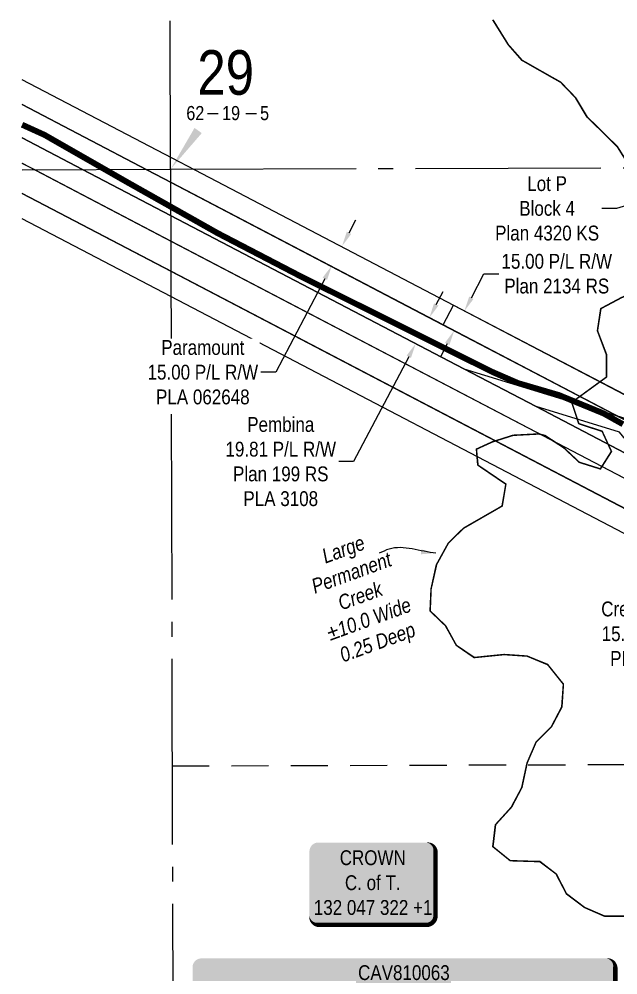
# Model space of a CAD drawing. Extents: x 511789 to 514158, y 6026275 to 6028354.
# Drawn here: x 511982 to 512386, y 6026646 to 6027290 of the extents above; entities that cross this region are included whole.
import ezdxf
from ezdxf.enums import TextEntityAlignment as Align

# ---------------------------------------------------------------- set-up
doc = ezdxf.new("R2010")
doc.units = 0
doc.header["$LTSCALE"] = 5
doc.header["$PDSIZE"] = 0.5
for name, pattern in [('foc-LSD', [8, 5, -3]), ('foc-QUARTERLINE', [33, 25, -3, 2, -3]), ('foc-TIELINE', [1.875, 1.25, -0.625])]:
    doc.linetypes.add(name, pattern=pattern)
doc.layers.get('Defpoints').update_dxf_attribs({"color": 9})
for name, color, linetype in [('10', 1, 'Continuous'), ('9', 3, 'Continuous'), ('AS-OWNER', 7, 'Continuous'), ('AS-ROADS', 254, 'Continuous'), ('AS-SURFACE IMPACT', 7, 'Continuous'), ('C-RW', 13, 'Continuous'), ('F-RW', 190, 'Continuous'), ('L-SECLBL', 7, 'Continuous'), ('L-SECQ', 8, 'foc-QUARTERLINE'), ('L-SECTION-LSD', 7, 'foc-LSD'), ('L-TITLEDB-T', 4, 'Continuous'), ('WATERCOURSE', 146, 'foc-TIELINE'), ('WETLAND-T', 146, 'Continuous')]:
    doc.layers.add(name, color=color, linetype=linetype)
doc.layers.add('C-RW-T', color=13, linetype='Continuous', lineweight=9)
doc.layers.add('F-RW-T', color=190, linetype='Continuous', lineweight=9)
doc.layers.add('pre_2020_watercourses_seg', color=7, linetype='Continuous', plot=False)
doc.styles.add('80', font='', dxfattribs={"height": 10})
doc.styles.add('80CG', font='', dxfattribs={"height": 10})
doc.styles.add('80L', font='', dxfattribs={"height": 10})
doc.styles.add('foc-LtypeFont', font='', dxfattribs={"height": 7.35})
doc.styles.add('SIMPLEX', font='')
doc.styles.get('80').set_extended_font_data('Arial Narrow')
doc.styles.get('80CG').set_extended_font_data('Arial Narrow')
doc.styles.get('80L').set_extended_font_data('Arial Narrow')
doc.styles.get('foc-LtypeFont').set_extended_font_data('Arial Narrow')
doc.styles.get('SIMPLEX').set_extended_font_data('Arial Narrow')
doc.linetypes.add('foc-TOPO-flowdirection-NOLINE', pattern='A,0,[">",foc-LtypeFont,S=0.3,R=0,X=0,Y=-0.945],-20,[">",foc-LtypeFont,S=0.3,R=0,X=0,Y=-0.945],0', length=20)
doc.dimstyles.new('Compass 5 000', dxfattribs={"dimscale": 5, "dimtxt": 9, "dimasz": 2, "dimexe": 0.2, "dimexo": 0.0625, "dimgap": 0.5, "dimtad": 0, "dimtih": 1, "dimtoh": 1, "dimzin": 0, "dimdsep": 46, "dimtxsty": '80CG', "dimcen": 0.1, "dimse1": 1, "dimse2": 1, "dimclrd": 256, "dimclrt": 256, "dimaunit": 1, "dimadec": 4, "dimazin": 0, "dimtfac": 0.06, "dimtofl": 0, "dimtmove": 0, "dimatfit": 1, "dimfxl": 0.2, "dimtolj": 1, "dimtzin": 0, "dimlwd": -1, "dimarcsym": 0})

# ---------------------------------------------------------------- blocks, each defined once
blk = doc.blocks.new('L-SECLBL')
at = {"layer": '9', "color": 7}
for p, q in [((-5.08, -27.83), (-12.29, -27.83)), ((20.7, -27.83), (13.5, -27.83))]:
    blk.add_line(p, q, dxfattribs=at)
at = {"layer": '10', "color": 2, "style": 'SIMPLEX'}
blk.add_attdef('SEC', text='', height=30, dxfattribs=at).set_placement((0, 0), align=Align.MIDDLE)
at = {"layer": '10', "color": 5, "style": '80L'}
blk.add_attdef('TWP', text='', height=9.5, dxfattribs=at).set_placement((-14.43, -27.37), align=Align.MIDDLE_RIGHT)
blk.add_attdef('RGE', text='', height=9.5, dxfattribs=at).set_placement((3.62, -27.37), align=Align.MIDDLE_CENTER)
blk.add_attdef('MER', text='', height=9.5, dxfattribs=at).set_placement((23.17, -27.37), align=Align.MIDDLE_LEFT)
blk = doc.blocks.new('*U29')
h = blk.add_hatch(color=255)
edge = h.paths.add_edge_path()
edge.add_line((-136.5, -96.5), (136.5, -96.5))
edge.add_arc((136.5, -90.5), 6, 270, 360)
edge.add_line((142.5, -90.5), (142.5, 89))
edge.add_arc((136.5, 89), 6, 0, 90)
edge.add_line((136.5, 95), (-136.5, 95))
edge.add_arc((-136.5, 89), 6, 90, 180)
edge.add_line((-142.5, 89), (-142.5, -90.5))
edge.add_arc((-136.5, -90.5), 6, 180, 270)
at = {"color": 44, "flags": 128}
blk.add_lwpolyline([(-136.5, -96.5, 3, 3, 0), (136.5, -96.5, 3, 3, 0.414214), (142.5, -90.5, 3, 3, 0), (142.5, 89, 3, 0, 0.414214), (136.5, 95, 0, 0, 0), (-136.5, 95, 0, 0, 0.414214), (-142.5, 89, 0, 0, 0), (-142.5, -90.5, 0, 3, 0.414214)], format="xyseb", close=True, dxfattribs=at)
at = {"color": 44, "style": '80'}
blk.add_attdef('ENTER_TEXT_001', (-35.99, -5), '', height=10, dxfattribs=at)
blk = doc.blocks.new('*D30')
at = {"layer": 'C-RW-T', "transparency": 16777216}
for p, q in [((512485.78, 6026921.61), (512490.43, 6026930.46)), ((512469.51, 6026890.69), (512461.85, 6026876.12)), ((512461.85, 6026876.12), (512451.85, 6026876.12))]:
    blk.add_line(p, q, dxfattribs=at)
for points in [[(512484.3, 6026922.39), (512487.25, 6026920.84), (512481.12, 6026912.76)], [(512468.03, 6026891.46), (512470.98, 6026889.91), (512474.16, 6026899.54)]]:
    blk.add_solid(points, dxfattribs=at)
at = {"layer": 'Defpoints', "color": 0, "transparency": 16777216}
for p in [(512437.67, 6026935.62), (512430.71, 6026922.39), (512474.16, 6026899.54)]:
    blk.add_point(p, dxfattribs=at)
at = {"layer": 'C-RW-T', "transparency": 16777216, "insert": (512412.08, 6026876.12), "char_height": 10, "width": 375.8411, "attachment_point": 5, "style": '80CG'}
blk.add_mtext('\\A1;Crescent Point\\P15.00 P/L R/W\\PPLA 231179', dxfattribs=at)
blk = doc.blocks.new('*D32')
at = {"layer": 'Defpoints', "color": 0, "transparency": 16777216}
for p in [(512282.38, 6027093.69), (512296.64, 6027086.23), (512289.69, 6027072.94)]:
    blk.add_point(p, dxfattribs=at)
at = {"layer": 'F-RW-T', "transparency": 16777216}
for p, q in [((512287.02, 6027102.55), (512295.47, 6027118.72)), ((512295.47, 6027118.72), (512305.47, 6027118.72)), ((512270.8, 6027071.54), (512266.16, 6027062.68))]:
    blk.add_line(p, q, dxfattribs=at)
for points in [[(512285.54, 6027103.32), (512288.49, 6027101.78), (512282.38, 6027093.69)], [(512269.32, 6027072.31), (512272.27, 6027070.77), (512275.43, 6027080.4)]]:
    blk.add_solid(points, dxfattribs=at)
at = {"layer": 'F-RW-T', "transparency": 16777216, "insert": (512344.56, 6027118.72), "char_height": 10, "attachment_point": 5, "style": '80CG', "bg_fill": 3, "box_fill_scale": 1.1, "bg_fill_color": 256, "bg_fill_true_color": 13158600, "bg_fill_transparency": 0}
blk.add_mtext('\\A1;15.00 P/L R/W\\PPlan 2134 RS', dxfattribs=at)
blk = doc.blocks.new('*D34')
at = {"layer": 'Defpoints', "color": 0, "transparency": 16777216}
for p in [(512258.72, 6027089.15), (512373.21, 6027028.93), (512364, 6027011.41)]:
    blk.add_point(p, dxfattribs=at)
at = {"layer": 'F-RW-T', "transparency": 16777216}
for p, q in [((512263.37, 6027098), (512268.03, 6027106.85)), ((512244.85, 6027062.79), (512207.68, 6026992.12)), ((512207.68, 6026992.12), (512197.68, 6026992.12))]:
    blk.add_line(p, q, dxfattribs=at)
for points in [[(512261.9, 6027098.78), (512264.85, 6027097.23), (512258.72, 6027089.15)], [(512243.37, 6027063.56), (512246.32, 6027062.01), (512249.5, 6027071.64)]]:
    blk.add_solid(points, dxfattribs=at)
at = {"layer": 'F-RW-T', "transparency": 16777216, "insert": (512158.59, 6026992.12), "char_height": 10, "attachment_point": 5, "style": '80CG', "bg_fill": 3, "box_fill_scale": 1.1, "bg_fill_color": 256, "bg_fill_true_color": 13158600, "bg_fill_transparency": 0}
blk.add_mtext('\\A1;Pembina\\P19.81 P/L R/W\\PPlan 199 RS\\PPLA 3108', dxfattribs=at)
blk = doc.blocks.new('*D36')
at = {"layer": 'Defpoints', "color": 0, "transparency": 16777216}
for p in [(512199.94, 6027137.45), (512310.88, 6027079.1), (512303.9, 6027065.82)]:
    blk.add_point(p, dxfattribs=at)
at = {"layer": 'F-RW-T', "transparency": 16777216}
for p, q in [((512204.6, 6027146.3), (512209.25, 6027155.15)), ((512188.31, 6027115.33), (512155.17, 6027052.33)), ((512155.17, 6027052.33), (512145.17, 6027052.33))]:
    blk.add_line(p, q, dxfattribs=at)
for points in [[(512203.12, 6027147.08), (512206.07, 6027145.53), (512199.94, 6027137.45)], [(512186.83, 6027116.1), (512189.78, 6027114.55), (512192.96, 6027124.18)]]:
    blk.add_solid(points, dxfattribs=at)
at = {"layer": 'F-RW-T', "transparency": 16777216, "insert": (512106.08, 6027052.33), "char_height": 10, "attachment_point": 5, "style": '80CG', "bg_fill": 3, "box_fill_scale": 1.1, "bg_fill_color": 256, "bg_fill_true_color": 13158600, "bg_fill_transparency": 0}
blk.add_mtext('\\A1;Paramount\\P15.00 P/L R/W\\PPLA 062648', dxfattribs=at)
blk = doc.blocks.new('*U27')
h = blk.add_hatch(color=59)
edge = h.paths.add_edge_path()
edge.add_line((-36.5, -28.5), (36.5, -28.5))
edge.add_arc((36.5, -22.5), 6, 270, 360)
edge.add_line((42.5, -22.5), (42.5, 21))
edge.add_arc((36.5, 21), 6, 0, 90)
edge.add_line((36.5, 27), (-36.5, 27))
edge.add_arc((-36.5, 21), 6, 90, 180)
edge.add_line((-42.5, 21), (-42.5, -22.5))
edge.add_arc((-36.5, -22.5), 6, 180, 270)
at = {"color": 1, "flags": 128}
blk.add_lwpolyline([(-36.5, -28.5, 3, 3, 0), (36.5, -28.5, 3, 3, 0.414214), (42.5, -22.5, 3, 3, 0), (42.5, 21, 3, 0, 0.414214), (36.5, 27, 0, 0, 0), (-36.5, 27, 0, 0, 0.414214), (-42.5, 21, 0, 0, 0), (-42.5, -22.5, 0, 3, 0.414214)], format="xyseb", close=True, dxfattribs=at)
blk.add_lwpolyline([(-37.6, -6.82, 0, 7.5, 0), (0, 0, 0, 0, 0)], format="xyseb", dxfattribs=at)
at = {"color": 1, "style": '80'}
blk.add_attdef('ENTER_TEXT_001', (-35.99, -5), '', height=10, dxfattribs=at)
blk = doc.blocks.new('*D43')
at = {"layer": 'Defpoints', "color": 0, "transparency": 16777216}
for p in [(512403.94, 6027168.71), (512435.44, 6027170.02), (512406.38, 6027160.92)]:
    blk.add_point(p, dxfattribs=at)
at = {"layer": 'L-TITLEDB-T', "transparency": 16777216}
for p, q in [((512442.54, 6027180.8), (512452.09, 6027183.79)), ((512394.4, 6027165.72), (512384.86, 6027162.73)), ((512384.86, 6027162.73), (512374.86, 6027162.73))]:
    blk.add_line(p, q, dxfattribs=at)
for points in [[(512442.04, 6027182.39), (512443.04, 6027179.21), (512433, 6027177.81)], [(512393.9, 6027167.31), (512394.9, 6027164.13), (512403.94, 6027168.71)]]:
    blk.add_solid(points, dxfattribs=at)
at = {"layer": 'L-TITLEDB-T', "transparency": 16777216, "insert": (512338.06, 6027162.73), "char_height": 10, "attachment_point": 5, "style": '80CG'}
blk.add_mtext('\\A1;Lot P\\PBlock 4\\PPlan 4320 KS', dxfattribs=at)

msp = doc.modelspace()

# ---------------------------------------------------------------- linework, layer by layer
at = {"layer": 'AS-ROADS', "const_width": 3.998, "flags": 128}
msp.add_lwpolyline([(512389.149, 6027017.313), (512376.187, 6027024.575), (512376.187, 6027024.575), (512345.98, 6027036.975), (512345.98, 6027036.975), (512318.469, 6027045.036), (512318.469, 6027045.036), (512301.34, 6027052.485), (512301.34, 6027052.485), (512170.863, 6027117.575), (512170.863, 6027117.575), (512116.141, 6027146.031), (512116.141, 6027146.031), (512053.816, 6027181.179), (512053.816, 6027181.179), (511999.473, 6027212.251), (511999.473, 6027212.251), (511984.296, 6027219.152)], dxfattribs=at)
at = {"layer": 'C-RW'}
for points in [[(511984.419, 6027172.743), (512084.505, 6027120.397), (512420.644, 6026944.575), (512778.046, 6026756.573), (512793.966, 6026748.197), (512887.011, 6026699.314), (512917.214, 6026683.372), (512987.107, 6026646.607)], [(512987.154, 6026629.697), (512917.261, 6026666.463), (512887.057, 6026682.35), (512414.362, 6026930.994), (512084.55, 6027103.488), (511984.464, 6027155.83)]]:
    msp.add_lwpolyline(points, dxfattribs=at)
at = {"layer": 'F-RW'}
for points in [[(511984.215, 6027249.645), (512085.161, 6027196.841), (512100.598, 6027188.775), (512275.057, 6027097.523), (512452.662, 6027004.626), (512887.228, 6026776.038), (512917.416, 6026760.159), (512986.89, 6026723.615)], [(511984.26, 6027232.704), (512068.444, 6027188.673), (512085.206, 6027179.9), (512268.106, 6027084.235), (512385.966, 6027022.588), (512395.557, 6027017.571), (512445.696, 6026991.346), (512887.276, 6026759.069), (512917.464, 6026743.19), (512986.938, 6026706.645)], [(512986.938, 6026706.645), (512917.464, 6026743.19), (512887.276, 6026759.069), (512445.696, 6026991.346), (512395.557, 6027017.571), (512385.966, 6027022.588), (512268.106, 6027084.235), (512085.206, 6027179.9), (512068.444, 6027188.673), (511984.26, 6027232.704)], [(511984.26, 6027232.683), (512067.575, 6027189.107), (512084.346, 6027180.328), (512267.343, 6027084.613), (512385.265, 6027022.934), (512394.862, 6027017.914), (512445.027, 6026991.675), (512886.841, 6026759.275), (512917.045, 6026743.387), (512986.938, 6026706.622)], [(512987.001, 6026684.217), (512917.108, 6026720.982), (512886.904, 6026736.87), (512436.172, 6026973.961), (512427.056, 6026978.729), (512404.242, 6026990.661), (512330.57, 6027029.196), (512281.957, 6027054.624), (512084.406, 6027157.954), (512025.109, 6027188.968), (511984.319, 6027210.303)], [(511984.319, 6027210.303), (512025.109, 6027188.968), (512084.406, 6027157.954), (512281.957, 6027054.624), (512330.57, 6027029.196), (512404.242, 6026990.661), (512427.056, 6026978.729), (512436.172, 6026973.961), (512886.904, 6026736.87), (512917.108, 6026720.982), (512987.001, 6026684.217)], [(511984.365, 6027193.13), (511993.354, 6027188.428), (512085.311, 6027140.33), (512429.684, 6026960.206), (512786.908, 6026772.297), (512802.821, 6026763.927), (512887.388, 6026719.448), (512917.576, 6026703.569), (512987.049, 6026667.025)], [(512987.049, 6026666.981), (512917.157, 6026703.746), (512886.952, 6026719.633), (512802.341, 6026764.136), (512786.42, 6026772.509), (512429.007, 6026960.519), (512084.451, 6027140.738), (511992.439, 6027188.862), (511984.365, 6027193.086)], [(512987.106, 6026646.662), (512917.633, 6026683.207), (512887.011, 6026699.314), (512793.966, 6026748.197), (512778.538, 6026756.367), (512421.326, 6026944.271), (512085.365, 6027120), (511984.419, 6027172.795)]]:
    msp.add_lwpolyline(points, dxfattribs=at)
at = {"layer": 'F-RW', "flags": 128}
msp.add_lwpolyline([(512268.106, 6027084.235), (512275.057, 6027097.523), (512452.971, 6027004.721), (512445.696, 6026991.346)], close=True, dxfattribs=at)
at = {"layer": 'F-RW'}
msp.add_lwpolyline([(512394.862, 6027017.914), (512427.056, 6026978.729), (512404.242, 6026990.661), (512386.738, 6027011.967), (512330.57, 6027029.196), (512281.957, 6027054.624), (512385.265, 6027022.934), (512392.582, 6027020.69), (512394.862, 6027017.914)], close=True, dxfattribs=at)
at = {"layer": 'L-SECLBL', "flags": 128}
msp.add_lwpolyline([(512084.323, 6027189.16, 0, 5.997, 0), (512102.945, 6027215.245, 0, 0, 0)], format="xyseb", dxfattribs=at)
at = {"layer": 'L-SECQ'}
for p, q in [((511984.376, 6027188.843), (512084.323, 6027189.16)), ((512084.323, 6027189.16), (512086.455, 6026384.978))]:
    msp.add_line(p, q, dxfattribs=at)
at = {"layer": 'L-SECQ', "flags": 128}
for points in [[(512084.323, 6027189.16), (512084.058, 6027289.107)], [(512084.323, 6027189.16), (512399.221, 6027190.161)]]:
    msp.add_lwpolyline(points, dxfattribs=at)
at = {"layer": 'L-SECTION-LSD'}
msp.add_line((512085.389, 6026787.069), (512886.733, 6026789.625), dxfattribs=at)
at = {"layer": 'pre_2020_watercourses_seg', "color": 181}
for points in [[(512403.469, 6027175.68), (512385.497, 6027204.263), (512365.111, 6027224.306), (512357.428, 6027237.138), (512347.233, 6027247.74), (512321.28, 6027262.492), (512311.987, 6027273.001), (512301.572, 6027289.807)], [(512396.498, 6026685.961), (512376.975, 6026685.747), (512363.222, 6026691.735), (512351.135, 6026700.801), (512344.268, 6026714.197), (512333.065, 6026722.612), (512313.213, 6026723.227), (512301.557, 6026732.649), (512303.343, 6026747.552), (512314.128, 6026759.434), (512321.05, 6026772.575), (512324.632, 6026789.271), (512330.598, 6026803.044), (512341.049, 6026813.593), (512348.044, 6026826.87), (512349.018, 6026842.217), (512338.45, 6026855.326), (512324.594, 6026861.085), (512309.068, 6026862.142), (512288.828, 6026860.099), (512276.907, 6026868.314), (512269.688, 6026881.46), (512259.275, 6026891.456), (512259.866, 6026906.352), (512263.638, 6026922.916), (512271.528, 6026937.279), (512281.779, 6026947.284), (512307.8, 6026962.236), (512309.911, 6026974.869), (512310.256, 6026976.931), (512291.489, 6026989.688), (512290.415, 6027000.523), (512297.666, 6027003.844), (512301.092, 6027005.413), (512315.165, 6027009.87), (512332.527, 6027010.781), (512336.608, 6027009.751), (512349.177, 6027001.566), (512359.725, 6026991.682), (512373.995, 6026987.189), (512381.436, 6026998.908), (512375.149, 6027012.554), (512359.44, 6027017.669), (512354.659, 6027032.085), (512378.16, 6027049.186), (512378.153, 6027064.146), (512371.976, 6027080.332), (512374.316, 6027095.266), (512387.958, 6027102.539)]]:
    msp.add_lwpolyline(points, dxfattribs=at)
at = {"layer": 'WATERCOURSE', "const_width": 0.999, "flags": 128}
msp.add_lwpolyline([(512385.362, 6026285.124), (512387.86, 6026308.843), (512394.309, 6026323.929), (512402.712, 6026335.617), (512414.126, 6026344.816), (512416.374, 6026359.701), (512407.977, 6026372.489), (512404.325, 6026387.084), (512406.821, 6026403.867), (512419.6, 6026413.262), (512432.791, 6026406.581), (512446.241, 6026407.755), (512443.784, 6026424.035), (512423.682, 6026445.608), (512416.287, 6026458.688), (512412.255, 6026473.133), (512409.898, 6026492.762), (512394.582, 6026539.033), (512387.148, 6026552.076), (512374.661, 6026560.431), (512364.52, 6026571.333), (512364.556, 6026586.548), (512377.317, 6026598.484), (512391.125, 6026604.343), (512409.497, 6026608.414), (512422.797, 6026616.412), (512428.114, 6026630.471), (512420.49, 6026662.135), (512424.463, 6026680.102), (512412.9, 6026690.455), (512396.498, 6026685.961), (512376.975, 6026685.747), (512363.222, 6026691.735), (512351.135, 6026700.801), (512344.268, 6026714.197), (512333.065, 6026722.612), (512313.213, 6026723.227), (512301.557, 6026732.649), (512303.343, 6026747.552), (512314.128, 6026759.434), (512321.05, 6026772.575), (512324.632, 6026789.271), (512330.598, 6026803.044), (512341.049, 6026813.593), (512348.044, 6026826.87), (512349.018, 6026842.217), (512338.45, 6026855.326), (512324.594, 6026861.085), (512309.068, 6026862.142), (512288.828, 6026860.099), (512276.907, 6026868.314), (512269.688, 6026881.46), (512259.275, 6026891.456), (512259.866, 6026906.352), (512263.638, 6026922.916), (512271.528, 6026937.279), (512281.779, 6026947.284), (512307.8, 6026962.236), (512309.911, 6026974.869), (512310.256, 6026976.931), (512291.489, 6026989.688), (512290.415, 6027000.523), (512297.666, 6027003.844), (512301.092, 6027005.413), (512315.165, 6027009.87), (512332.527, 6027010.781), (512336.608, 6027009.751), (512349.177, 6027001.566), (512359.725, 6026991.682), (512373.995, 6026987.189), (512381.436, 6026998.908), (512375.149, 6027012.554), (512359.44, 6027017.669), (512354.659, 6027032.085), (512378.16, 6027049.186), (512378.153, 6027064.146), (512371.976, 6027080.332), (512374.316, 6027095.266), (512387.958, 6027102.539), (512401.629, 6027108.378), (512403.716, 6027109.192), (512427.711, 6027124.437), (512426.33, 6027139.319), (512403.469, 6027175.68), (512385.497, 6027204.263), (512365.111, 6027224.306), (512357.428, 6027237.138), (512347.233, 6027247.74), (512321.28, 6027262.492), (512311.987, 6027273.001), (512301.572, 6027289.807)], dxfattribs=at)
at = {"layer": 'WATERCOURSE', "linetype": 'foc-TOPO-flowdirection-NOLINE', "const_width": 0.999, "flags": 128}
msp.add_lwpolyline([(512385.362, 6026285.124), (512387.86, 6026308.843), (512394.309, 6026323.929), (512402.712, 6026335.617), (512414.126, 6026344.816), (512416.374, 6026359.701), (512407.977, 6026372.489), (512404.325, 6026387.084), (512406.821, 6026403.867), (512419.6, 6026413.262), (512432.791, 6026406.581), (512446.241, 6026407.755), (512443.784, 6026424.035), (512423.682, 6026445.608), (512416.287, 6026458.688), (512412.255, 6026473.133), (512409.898, 6026492.762), (512394.582, 6026539.033), (512387.148, 6026552.076), (512374.661, 6026560.431), (512364.52, 6026571.333), (512364.556, 6026586.548), (512377.317, 6026598.484), (512391.125, 6026604.343), (512409.497, 6026608.414), (512422.797, 6026616.412), (512428.114, 6026630.471), (512420.49, 6026662.135), (512424.463, 6026680.102), (512412.9, 6026690.455), (512396.498, 6026685.961), (512376.975, 6026685.747), (512363.222, 6026691.735), (512351.135, 6026700.801), (512344.268, 6026714.197), (512333.065, 6026722.612), (512313.213, 6026723.227), (512301.557, 6026732.649), (512303.343, 6026747.552), (512314.128, 6026759.434), (512321.05, 6026772.575), (512324.632, 6026789.271), (512330.598, 6026803.044), (512341.049, 6026813.593), (512348.044, 6026826.87), (512349.018, 6026842.217), (512338.45, 6026855.326), (512324.594, 6026861.085), (512309.068, 6026862.142), (512288.828, 6026860.099), (512276.907, 6026868.314), (512269.688, 6026881.46), (512259.275, 6026891.456), (512259.866, 6026906.352), (512263.638, 6026922.916), (512271.528, 6026937.279), (512281.779, 6026947.284), (512307.8, 6026962.236), (512309.911, 6026974.869), (512310.256, 6026976.931), (512291.489, 6026989.688), (512290.415, 6027000.523), (512297.666, 6027003.844), (512301.092, 6027005.413), (512315.165, 6027009.87), (512332.527, 6027010.781), (512336.608, 6027009.751), (512349.177, 6027001.566), (512359.725, 6026991.682), (512373.995, 6026987.189), (512381.436, 6026998.908), (512375.149, 6027012.554), (512359.44, 6027017.669), (512354.659, 6027032.085), (512378.16, 6027049.186), (512378.153, 6027064.146), (512371.976, 6027080.332), (512374.316, 6027095.266), (512387.958, 6027102.539), (512401.629, 6027108.378), (512403.716, 6027109.192), (512427.711, 6027124.437), (512426.33, 6027139.319), (512403.469, 6027175.68), (512385.497, 6027204.263), (512365.111, 6027224.306), (512357.428, 6027237.138), (512347.233, 6027247.74), (512321.28, 6027262.492), (512311.987, 6027273.001), (512301.572, 6027289.807)], dxfattribs=at)

# ---------------------------------------------------------------- block references
at = {"layer": 'AS-OWNER'}
ref = msp.add_blockref('*U27', (512220.373, 6026708.468), dxfattribs=dict(at, xscale=0.9994730000000001, yscale=0.9994730000000001, zscale=0.9994730000000001))
ref.add_attrib('ENTER_TEXT_001', 'CROWN', (512198.324, 6026720.234), dxfattribs={"layer": '0', "color": 1, "height": 9.9947, "style": '80'})
ref.add_attrib('ENTER_TEXT_002', 'C. of T.', (512201.818, 6026703.399), dxfattribs={"layer": '0', "color": 1, "height": 9.9947, "style": '80'})
ref.add_attrib('ENTER_TEXT_003', '132 047 322 +1', (512180.861, 6026686.7), dxfattribs={"layer": '0', "color": 1, "height": 9.99473, "style": '80'})
at = {"layer": 'AS-SURFACE IMPACT'}
ref = msp.add_blockref('*U29', (512241.568, 6026562.448), dxfattribs=dict(at, xscale=0.9994710000000288, yscale=0.9994710000000288, zscale=0.9994710000000288))
ref.add_attrib('ENTER_TEXT_001', 'CAV810063', (512210.697, 6026642.803), dxfattribs={"layer": '0', "color": 44, "height": 9.9947, "style": '80'})
ref.add_attrib('ENTER_TEXT_002', 'CLR 040408 Transportation', (512171.049, 6026625.967), dxfattribs={"layer": '0', "color": 44, "height": 9.99471, "style": '80'})
ref.add_attrib('ENTER_TEXT_003', 'CLR090017 White Court Office - Forestry Dept.', (512121.512, 6026609.132), dxfattribs={"layer": '0', "color": 44, "height": 9.99471, "style": '80'})
ref.add_attrib('ENTER_TEXT_004', 'CTLW140002 Canfor (Whitecourt) Forest Products Ltd.', (512101.781, 6026592.297), dxfattribs={"layer": '0', "color": 44, "height": 9.99471, "style": '80'})
ref.add_attrib('ENTER_TEXT_005', 'DTLW020001 ANC Timber Ltd.', (512162.09, 6026575.462), dxfattribs={"layer": '0', "color": 44, "height": 9.99471, "style": '80'})
ref.add_attrib('ENTER_TEXT_006', 'DTLW140006 ANC Timber Ltd. (L.S. 8)', (512141.583, 6026558.627), dxfattribs={"layer": '0', "color": 44, "height": 9.99471, "style": '80'})
ref.add_attrib('ENTER_TEXT_007', 'FMA7500020 Blue Ridge Lumber Inc.', (512145.786, 6026541.928), dxfattribs={"layer": '0', "color": 44, "height": 9.99471, "style": '80'})
ref.add_attrib('ENTER_TEXT_008', 'TPA 1381 DYLAN GEORGE SOLBERG', (512139.64, 6026525.093), dxfattribs={"layer": '0', "color": 44, "height": 9.99471, "style": '80'})
ref.add_attrib('ENTER_TEXT_009', 'RTF2311613, 2311615, 2311620, 2311622,', (512130.211, 6026508.394), dxfattribs={"layer": '0', "color": 44, "height": 9.99471, "style": '80'})
ref.add_attrib('ENTER_TEXT_010', '2311625, 2311627, 2317534,', (512167.088, 6026491.696), dxfattribs={"layer": '0', "color": 44, "height": 9.99471, "style": '80'})
ref.add_attrib('ENTER_TEXT_011', ' Crescent Point Energy Corp.', (512167.599, 6026474.861), dxfattribs={"layer": '0', "color": 44, "height": 9.99471, "style": '80'})
at = {"layer": 'L-SECLBL'}
msp.add_blockref('L-SECLBL', (512121.49, 6027254.37), dxfattribs=at).add_auto_attribs({'SEC': '29', 'TWP': '62', 'RGE': '19', 'MER': '5'})

# ---------------------------------------------------------------- texts
at = {"layer": 'WETLAND-T', "insert": (512158.344, 6026922.933), "char_height": 9.99473, "attachment_point": 1, "rotation": 20, "style": '80L'}
msp.add_mtext_dynamic_manual_height_columns('\\pi28.68427;{\\fArial Narrow|b0|i1|c0|p34;Large \\P\\pi15.04207;Permanent \\P\\pi27.93773;Creek\\P\\pi13.78762;±10.0 Wide\\P\\pi17.10101;0.25 Deep}', width=85.98238, gutter_width=49.974, heights=[0], dxfattribs=at)

# ---------------------------------------------------------------- dimensions: what is measured, and where the dimension line sits
at = {"layer": 'C-RW-T', "color": 1}
dim = msp.add_linear_dim(base=(512474.165, 6026899.537), p1=(512437.67, 6026935.619), p2=(512430.713, 6026922.393), angle=242.25503, text='Crescent Point\\P15.00 P/L R/W\\PPLA 231179', dimstyle='Compass 5 000', dxfattribs=at)
dim.commit()
dim.dimension.update_dxf_attribs({"geometry": '*D30', "text_midpoint": (512412.085, 6026876.118), "dimtype": 161})

# ---------------------------------------------------------------- leaders
at = {"layer": 'WETLAND-T', "path_type": 1}
msp.add_leader([(512263.185, 6026930.489), (512231.545, 6026933.162), (512224.86, 6026930.489)], dimstyle='Compass 5 000', override={"dimgap": 0.5, "dimtad": 0}, dxfattribs=at)

# ---------------------------------------------------------------- next in the draw order: dimensions: what is measured, and where the dimension line sits
at = {"layer": 'F-RW-T'}
dim = msp.add_linear_dim(base=(512282.382, 6027093.691), p1=(512289.693, 6027072.944), p2=(512296.643, 6027086.232), angle=62.38788, text='15.00 P/L R/W\\PPlan 2134 RS', dimstyle='Compass 5 000', override={"dimtfill": 1}, dxfattribs=at)
dim.commit()
dim.dimension.update_dxf_attribs({"geometry": '*D32', "text_midpoint": (512344.557, 6027118.715), "dimtype": 161})

# ---------------------------------------------------------------- next in the draw order: dimensions: what is measured, and where the dimension line sits
dim = msp.add_linear_dim(base=(512258.716, 6027089.154), p1=(512363.999, 6027011.412), p2=(512373.212, 6027028.927), angle=62.255035, text='Pembina\\P19.81 P/L R/W\\PPlan 199 RS\\PPLA 3108', dimstyle='Compass 5 000', override={"dimtfill": 1}, dxfattribs=at)
dim.commit()
dim.dimension.update_dxf_attribs({"geometry": '*D34', "text_midpoint": (512158.591, 6026992.124), "dimtype": 161})

# ---------------------------------------------------------------- next in the draw order: dimensions: what is measured, and where the dimension line sits
dim = msp.add_linear_dim(base=(512199.944, 6027137.451), p1=(512303.9, 6027065.824), p2=(512310.881, 6027079.096), angle=62.255033, text='Paramount\\P15.00 P/L R/W\\PPLA 062648', dimstyle='Compass 5 000', override={"dimtfill": 1}, dxfattribs=at)
dim.commit()
dim.dimension.update_dxf_attribs({"geometry": '*D36', "text_midpoint": (512106.082, 6027052.327), "dimtype": 161})

# ---------------------------------------------------------------- next in the draw order: dimensions: what is measured, and where the dimension line sits
at = {"layer": 'L-TITLEDB-T'}
dim = msp.add_aligned_dim(p1=(512435.44, 6027170.021), p2=(512406.384, 6027160.919), distance=-8.163, text='Lot P\\PBlock 4\\PPlan 4320 KS', dimstyle='Compass 5 000', dxfattribs=at)
dim.commit()
dim.dimension.update_dxf_attribs({"geometry": '*D43', "text_midpoint": (512338.065, 6027162.729)})

doc.saveas('drawing.dxf')
